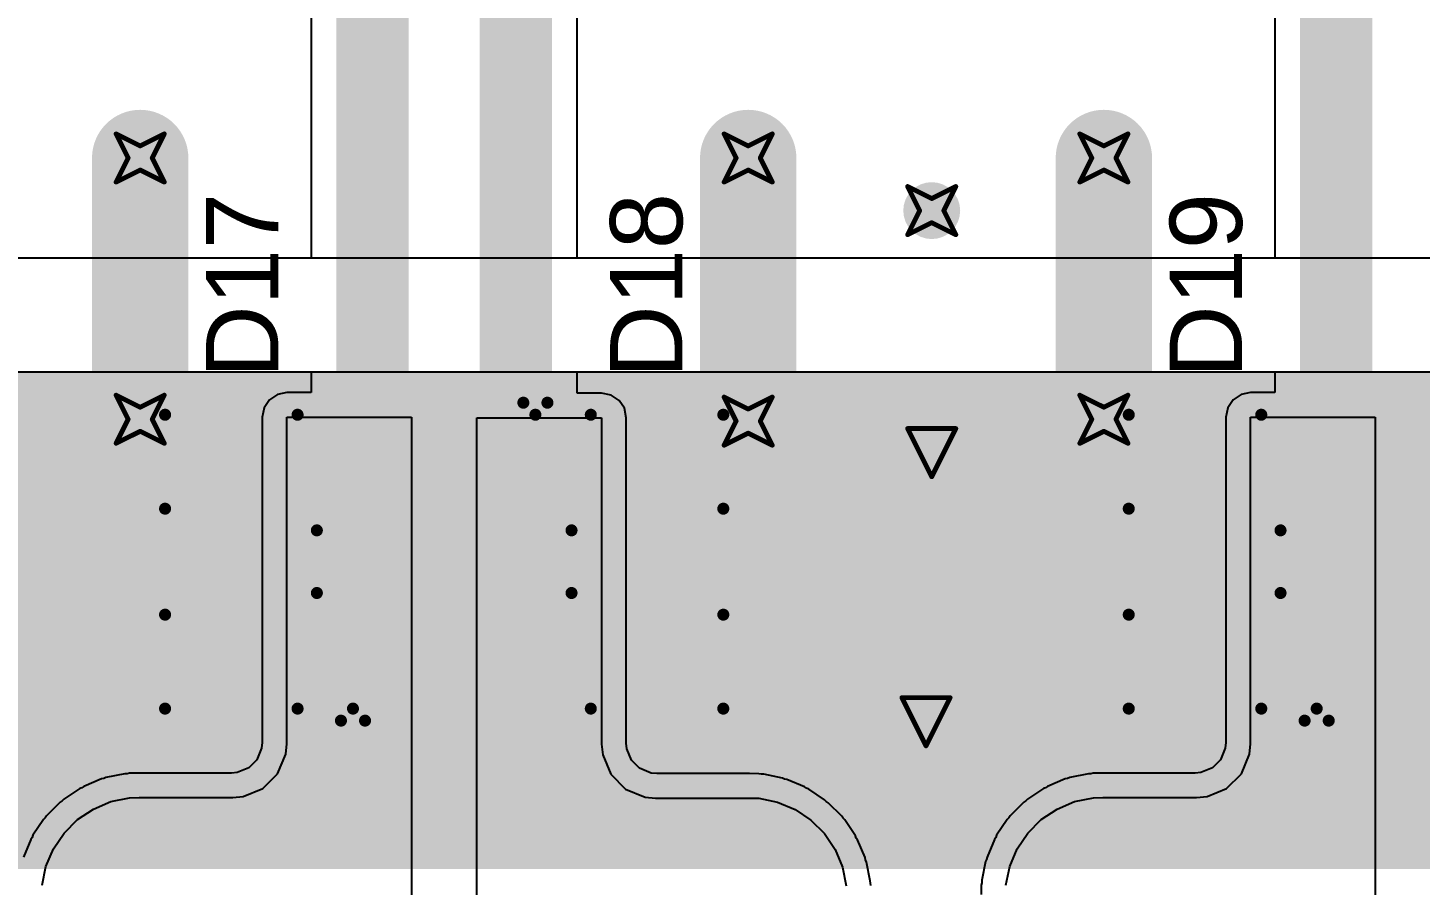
# Model space of a CAD drawing. Header units: inches. Extents: x -0.03 to 9.71, y 0.01 to 4.44.
# Drawn here: x 2.793 to 3.37, y 0.763 to 1.119 of the extents above; entities that cross this region are included whole.
import ezdxf

# ---------------------------------------------------------------- set-up
doc = ezdxf.new("R2010")
doc.units = ezdxf.units.IN
doc.header["$MEASUREMENT"] = 0
for name, color, linetype in [('Bottom Layer', 5, 'Continuous'), ('Bottom Solder', 6, 'Continuous'), ('Drill Drawing', 1, 'Continuous'), ('Layer 1', 16, 'Continuous'), ('Layer 2', 76, 'Continuous'), ('Top Layer', 1, 'Continuous'), ('Top Overlay', 2, 'Continuous'), ('Top Paste', 8, 'Continuous'), ('Top Solder', 216, 'Continuous'), ('Via Holes', 16, 'Continuous')]:
    doc.layers.add(name, color=color, linetype=linetype)
doc.styles.add('Arial', font='', dxfattribs={"height": 0.2})
doc.styles.get('Arial').set_extended_font_data('Arial')

# ---------------------------------------------------------------- blocks, each defined once
blk = doc.blocks.new('SOT_23_108')
at = {"layer": 'Top Layer'}
for points in [[(-0.01614, 0.05748), (0.01614, 0.05748), (0.01614, 0.02126), (-0.01614, 0.02126)], [(-0.05354, -0.02126), (-0.02126, -0.02126), (-0.02126, -0.05748), (-0.05354, -0.05748)], [(0.02126, -0.02126), (0.05354, -0.02126), (0.05354, -0.05748), (0.02126, -0.05748)]]:
    blk.add_hatch(color=1, dxfattribs=at).paths.add_polyline_path(points)
at = {"layer": 'Top Paste'}
for points in [[(-0.01614, 0.05748), (0.01614, 0.05748), (0.01614, 0.02126), (-0.01614, 0.02126)], [(-0.05354, -0.02126), (-0.02126, -0.02126), (-0.02126, -0.05748), (-0.05354, -0.05748)], [(0.02126, -0.02126), (0.05354, -0.02126), (0.05354, -0.05748), (0.02126, -0.05748)]]:
    blk.add_hatch(color=8, dxfattribs=at).paths.add_polyline_path(points)
at = {"layer": 'Top Solder'}
for points in [[(-0.02014, 0.06148), (0.02014, 0.06148), (0.02014, 0.01726), (-0.02014, 0.01726)], [(-0.05754, -0.01726), (-0.01726, -0.01726), (-0.01726, -0.06148), (-0.05754, -0.06148)], [(0.01726, -0.01726), (0.05754, -0.01726), (0.05754, -0.06148), (0.01726, -0.06148)]]:
    blk.add_hatch(color=216, dxfattribs=at).paths.add_polyline_path(points)
at = {"layer": 'Top Overlay'}
for points in [[(-0.061, 0.032, 0.005, 0.005, 0), (-0.061, -0.023, 0.005, 0.005, 0)], [(-0.061, 0.032, 0.005, 0.005, 0), (-0.022, 0.032, 0.005, 0.005, 0)], [(0.022, 0.032, 0.005, 0.005, 0), (0.061, 0.032, 0.005, 0.005, 0)], [(0.061, 0.032, 0.005, 0.005, 0), (0.061, -0.023, 0.005, 0.005, 0)], [(-0.013, -0.031, 0.005, 0.005, 0), (0.013, -0.031, 0.005, 0.005, 0)], [(-0.066, -0.041, 0.005, 0.005, 0), (-0.061, -0.046, 0.005, 0.005, 0)], [(-0.066, -0.041, 0.005, 0.005, 0), (-0.066, -0.051, 0.005, 0.005, 0)], [(-0.061, -0.046, 0.005, 0.005, 0), (-0.066, -0.051, 0.005, 0.005, 0)]]:
    blk.add_lwpolyline(points, format="xyseb", dxfattribs=at)
for points in [[(-0.06225, 0.032, 0.0025, 0.0025, 1), (-0.05975, 0.032, 0.0025, 0.0025, 1)], [(-0.06225, 0.032, 0.0025, 0.0025, 1), (-0.05975, 0.032, 0.0025, 0.0025, 1)], [(-0.02325, 0.032, 0.0025, 0.0025, 1), (-0.02075, 0.032, 0.0025, 0.0025, 1)], [(0.02075, 0.032, 0.0025, 0.0025, 1), (0.02325, 0.032, 0.0025, 0.0025, 1)], [(0.05975, 0.032, 0.0025, 0.0025, 1), (0.06225, 0.032, 0.0025, 0.0025, 1)], [(0.05975, 0.032, 0.0025, 0.0025, 1), (0.06225, 0.032, 0.0025, 0.0025, 1)], [(-0.06225, -0.023, 0.0025, 0.0025, 1), (-0.05975, -0.023, 0.0025, 0.0025, 1)], [(0.05975, -0.023, 0.0025, 0.0025, 1), (0.06225, -0.023, 0.0025, 0.0025, 1)], [(-0.01425, -0.031, 0.0025, 0.0025, 1), (-0.01175, -0.031, 0.0025, 0.0025, 1)], [(0.01175, -0.031, 0.0025, 0.0025, 1), (0.01425, -0.031, 0.0025, 0.0025, 1)], [(-0.06725, -0.041, 0.0025, 0.0025, 1), (-0.06475, -0.041, 0.0025, 0.0025, 1)], [(-0.06725, -0.041, 0.0025, 0.0025, 1), (-0.06475, -0.041, 0.0025, 0.0025, 1)], [(-0.06225, -0.046, 0.0025, 0.0025, 1), (-0.05975, -0.046, 0.0025, 0.0025, 1)], [(-0.06225, -0.046, 0.0025, 0.0025, 1), (-0.05975, -0.046, 0.0025, 0.0025, 1)], [(-0.06725, -0.051, 0.0025, 0.0025, 1), (-0.06475, -0.051, 0.0025, 0.0025, 1)], [(-0.06725, -0.051, 0.0025, 0.0025, 1), (-0.06475, -0.051, 0.0025, 0.0025, 1)]]:
    blk.add_lwpolyline(points, format="xyseb", close=True, dxfattribs=at)
blk = doc.blocks.new('SOT_23_109')
at = {"layer": 'Top Layer'}
for points in [[(-0.01614, 0.05748), (0.01614, 0.05748), (0.01614, 0.02126), (-0.01614, 0.02126)], [(-0.05354, -0.02126), (-0.02126, -0.02126), (-0.02126, -0.05748), (-0.05354, -0.05748)], [(0.02126, -0.02126), (0.05354, -0.02126), (0.05354, -0.05748), (0.02126, -0.05748)]]:
    blk.add_hatch(color=1, dxfattribs=at).paths.add_polyline_path(points)
at = {"layer": 'Top Paste'}
for points in [[(-0.01614, 0.05748), (0.01614, 0.05748), (0.01614, 0.02126), (-0.01614, 0.02126)], [(-0.05354, -0.02126), (-0.02126, -0.02126), (-0.02126, -0.05748), (-0.05354, -0.05748)], [(0.02126, -0.02126), (0.05354, -0.02126), (0.05354, -0.05748), (0.02126, -0.05748)]]:
    blk.add_hatch(color=8, dxfattribs=at).paths.add_polyline_path(points)
at = {"layer": 'Top Solder'}
for points in [[(-0.02014, 0.06148), (0.02014, 0.06148), (0.02014, 0.01726), (-0.02014, 0.01726)], [(-0.05754, -0.01726), (-0.01726, -0.01726), (-0.01726, -0.06148), (-0.05754, -0.06148)], [(0.01726, -0.01726), (0.05754, -0.01726), (0.05754, -0.06148), (0.01726, -0.06148)]]:
    blk.add_hatch(color=216, dxfattribs=at).paths.add_polyline_path(points)
at = {"layer": 'Top Overlay'}
for points in [[(-0.061, -0.023, 0.005, 0.005, 0), (-0.061, 0.032, 0.005, 0.005, 0)], [(-0.022, 0.032, 0.005, 0.005, 0), (-0.061, 0.032, 0.005, 0.005, 0)], [(0.061, 0.032, 0.005, 0.005, 0), (0.022, 0.032, 0.005, 0.005, 0)], [(0.061, -0.023, 0.005, 0.005, 0), (0.061, 0.032, 0.005, 0.005, 0)], [(0.013, -0.031, 0.005, 0.005, 0), (-0.013, -0.031, 0.005, 0.005, 0)], [(-0.061, -0.046, 0.005, 0.005, 0), (-0.066, -0.041, 0.005, 0.005, 0)], [(-0.066, -0.051, 0.005, 0.005, 0), (-0.066, -0.041, 0.005, 0.005, 0)], [(-0.066, -0.051, 0.005, 0.005, 0), (-0.061, -0.046, 0.005, 0.005, 0)]]:
    blk.add_lwpolyline(points, format="xyseb", dxfattribs=at)
for points in [[(-0.06225, 0.032, 0.0025, 0.0025, 1), (-0.05975, 0.032, 0.0025, 0.0025, 1)], [(-0.06225, 0.032, 0.0025, 0.0025, 1), (-0.05975, 0.032, 0.0025, 0.0025, 1)], [(-0.02325, 0.032, 0.0025, 0.0025, 1), (-0.02075, 0.032, 0.0025, 0.0025, 1)], [(0.02075, 0.032, 0.0025, 0.0025, 1), (0.02325, 0.032, 0.0025, 0.0025, 1)], [(0.05975, 0.032, 0.0025, 0.0025, 1), (0.06225, 0.032, 0.0025, 0.0025, 1)], [(0.05975, 0.032, 0.0025, 0.0025, 1), (0.06225, 0.032, 0.0025, 0.0025, 1)], [(-0.06225, -0.023, 0.0025, 0.0025, 1), (-0.05975, -0.023, 0.0025, 0.0025, 1)], [(0.05975, -0.023, 0.0025, 0.0025, 1), (0.06225, -0.023, 0.0025, 0.0025, 1)], [(-0.01425, -0.031, 0.0025, 0.0025, 1), (-0.01175, -0.031, 0.0025, 0.0025, 1)], [(0.01175, -0.031, 0.0025, 0.0025, 1), (0.01425, -0.031, 0.0025, 0.0025, 1)], [(-0.06725, -0.041, 0.0025, 0.0025, 1), (-0.06475, -0.041, 0.0025, 0.0025, 1)], [(-0.06725, -0.041, 0.0025, 0.0025, 1), (-0.06475, -0.041, 0.0025, 0.0025, 1)], [(-0.06225, -0.046, 0.0025, 0.0025, 1), (-0.05975, -0.046, 0.0025, 0.0025, 1)], [(-0.06225, -0.046, 0.0025, 0.0025, 1), (-0.05975, -0.046, 0.0025, 0.0025, 1)], [(-0.06725, -0.051, 0.0025, 0.0025, 1), (-0.06475, -0.051, 0.0025, 0.0025, 1)], [(-0.06725, -0.051, 0.0025, 0.0025, 1), (-0.06475, -0.051, 0.0025, 0.0025, 1)]]:
    blk.add_lwpolyline(points, format="xyseb", close=True, dxfattribs=at)
blk = doc.blocks.new('SOT_23_110')
at = {"layer": 'Top Layer'}
for points in [[(-0.01614, 0.05748), (0.01614, 0.05748), (0.01614, 0.02126), (-0.01614, 0.02126)], [(-0.05354, -0.02126), (-0.02126, -0.02126), (-0.02126, -0.05748), (-0.05354, -0.05748)], [(0.02126, -0.02126), (0.05354, -0.02126), (0.05354, -0.05748), (0.02126, -0.05748)]]:
    blk.add_hatch(color=1, dxfattribs=at).paths.add_polyline_path(points)
at = {"layer": 'Top Paste'}
for points in [[(-0.01614, 0.05748), (0.01614, 0.05748), (0.01614, 0.02126), (-0.01614, 0.02126)], [(-0.05354, -0.02126), (-0.02126, -0.02126), (-0.02126, -0.05748), (-0.05354, -0.05748)], [(0.02126, -0.02126), (0.05354, -0.02126), (0.05354, -0.05748), (0.02126, -0.05748)]]:
    blk.add_hatch(color=8, dxfattribs=at).paths.add_polyline_path(points)
at = {"layer": 'Top Solder'}
for points in [[(-0.02014, 0.06148), (0.02014, 0.06148), (0.02014, 0.01726), (-0.02014, 0.01726)], [(-0.05754, -0.01726), (-0.01726, -0.01726), (-0.01726, -0.06148), (-0.05754, -0.06148)], [(0.01726, -0.01726), (0.05754, -0.01726), (0.05754, -0.06148), (0.01726, -0.06148)]]:
    blk.add_hatch(color=216, dxfattribs=at).paths.add_polyline_path(points)
at = {"layer": 'Top Overlay'}
for points in [[(-0.061, 0.032, 0.005, 0.005, 0), (-0.061, -0.023, 0.005, 0.005, 0)], [(-0.061, 0.032, 0.005, 0.005, 0), (-0.022, 0.032, 0.005, 0.005, 0)], [(0.022, 0.032, 0.005, 0.005, 0), (0.061, 0.032, 0.005, 0.005, 0)], [(0.061, 0.032, 0.005, 0.005, 0), (0.061, -0.023, 0.005, 0.005, 0)], [(-0.013, -0.031, 0.005, 0.005, 0), (0.013, -0.031, 0.005, 0.005, 0)], [(-0.066, -0.041, 0.005, 0.005, 0), (-0.061, -0.046, 0.005, 0.005, 0)], [(-0.066, -0.041, 0.005, 0.005, 0), (-0.066, -0.051, 0.005, 0.005, 0)], [(-0.061, -0.046, 0.005, 0.005, 0), (-0.066, -0.051, 0.005, 0.005, 0)]]:
    blk.add_lwpolyline(points, format="xyseb", dxfattribs=at)
for points in [[(-0.06225, 0.032, 0.0025, 0.0025, 1), (-0.05975, 0.032, 0.0025, 0.0025, 1)], [(-0.06225, 0.032, 0.0025, 0.0025, 1), (-0.05975, 0.032, 0.0025, 0.0025, 1)], [(-0.02325, 0.032, 0.0025, 0.0025, 1), (-0.02075, 0.032, 0.0025, 0.0025, 1)], [(0.02075, 0.032, 0.0025, 0.0025, 1), (0.02325, 0.032, 0.0025, 0.0025, 1)], [(0.05975, 0.032, 0.0025, 0.0025, 1), (0.06225, 0.032, 0.0025, 0.0025, 1)], [(0.05975, 0.032, 0.0025, 0.0025, 1), (0.06225, 0.032, 0.0025, 0.0025, 1)], [(-0.06225, -0.023, 0.0025, 0.0025, 1), (-0.05975, -0.023, 0.0025, 0.0025, 1)], [(0.05975, -0.023, 0.0025, 0.0025, 1), (0.06225, -0.023, 0.0025, 0.0025, 1)], [(-0.01425, -0.031, 0.0025, 0.0025, 1), (-0.01175, -0.031, 0.0025, 0.0025, 1)], [(0.01175, -0.031, 0.0025, 0.0025, 1), (0.01425, -0.031, 0.0025, 0.0025, 1)], [(-0.06725, -0.041, 0.0025, 0.0025, 1), (-0.06475, -0.041, 0.0025, 0.0025, 1)], [(-0.06725, -0.041, 0.0025, 0.0025, 1), (-0.06475, -0.041, 0.0025, 0.0025, 1)], [(-0.06225, -0.046, 0.0025, 0.0025, 1), (-0.05975, -0.046, 0.0025, 0.0025, 1)], [(-0.06225, -0.046, 0.0025, 0.0025, 1), (-0.05975, -0.046, 0.0025, 0.0025, 1)], [(-0.06725, -0.051, 0.0025, 0.0025, 1), (-0.06475, -0.051, 0.0025, 0.0025, 1)], [(-0.06725, -0.051, 0.0025, 0.0025, 1), (-0.06475, -0.051, 0.0025, 0.0025, 1)]]:
    blk.add_lwpolyline(points, format="xyseb", close=True, dxfattribs=at)

msp = doc.modelspace()

# ---------------------------------------------------------------- hatches: boundary and pattern name
at = {"layer": 'Bottom Layer'}
h = msp.add_hatch(color=5, dxfattribs=at)
edge = h.paths.add_edge_path()
edge.add_arc((2.83917, 1.06516), 0.01181, 0, 360)
h = msp.add_hatch(color=5, dxfattribs=at)
edge = h.paths.add_edge_path()
edge.add_arc((3.09154, 1.06516), 0.01181, 0, 360)
h = msp.add_hatch(color=5, dxfattribs=at)
edge = h.paths.add_edge_path()
edge.add_arc((3.23917, 1.06516), 0.01181, 0, 360)
h = msp.add_hatch(color=5, dxfattribs=at)
edge = h.paths.add_edge_path()
edge.add_arc((3.16772, 1.04331), 0.01181, 0, 360)
h = msp.add_hatch(color=5, dxfattribs=at)
edge = h.paths.add_edge_path()
edge.add_arc((2.83917, 0.95669), 0.01181, 0, 360)
h = msp.add_hatch(color=5, dxfattribs=at)
edge = h.paths.add_edge_path()
edge.add_arc((3.09154, 0.95591), 0.01181, 0, 360)
h = msp.add_hatch(color=5, dxfattribs=at)
edge = h.paths.add_edge_path()
edge.add_arc((3.16772, 0.94283), 0.02362, 0, 360)
h = msp.add_hatch(color=5, dxfattribs=at)
edge = h.paths.add_edge_path()
edge.add_arc((3.23917, 0.95669), 0.01181, 0, 360)
h = msp.add_hatch(color=5, dxfattribs=at)
edge = h.paths.add_edge_path()
edge.add_arc((3.16535, 0.8311), 0.02362, 0, 360)
at = {"layer": 'Bottom Solder'}
msp.add_hatch(color=6, dxfattribs=at).paths.add_polyline_path([(0.02514, 0.77), (4.30557, 0.77), (4.30557, 0.97638), (0.02514, 0.97638)])
at = {"layer": 'Layer 1'}
h = msp.add_hatch(color=16, dxfattribs=at)
edge = h.paths.add_edge_path()
edge.add_arc((2.83917, 1.06516), 0.01181, 0, 360)
h = msp.add_hatch(color=16, dxfattribs=at)
edge = h.paths.add_edge_path()
edge.add_arc((3.09154, 1.06516), 0.01181, 0, 360)
h = msp.add_hatch(color=16, dxfattribs=at)
edge = h.paths.add_edge_path()
edge.add_arc((3.23917, 1.06516), 0.01181, 0, 360)
h = msp.add_hatch(color=16, dxfattribs=at)
edge = h.paths.add_edge_path()
edge.add_arc((3.16772, 1.04331), 0.01181, 0, 360)
h = msp.add_hatch(color=16, dxfattribs=at)
edge = h.paths.add_edge_path()
edge.add_arc((2.83917, 0.95669), 0.01181, 0, 360)
h = msp.add_hatch(color=16, dxfattribs=at)
edge = h.paths.add_edge_path()
edge.add_arc((3.09154, 0.95591), 0.01181, 0, 360)
h = msp.add_hatch(color=16, dxfattribs=at)
edge = h.paths.add_edge_path()
edge.add_arc((3.16772, 0.94283), 0.02362, 0, 360)
h = msp.add_hatch(color=16, dxfattribs=at)
edge = h.paths.add_edge_path()
edge.add_arc((3.23917, 0.95669), 0.01181, 0, 360)
h = msp.add_hatch(color=16, dxfattribs=at)
edge = h.paths.add_edge_path()
edge.add_arc((3.16535, 0.8311), 0.02362, 0, 360)
at = {"layer": 'Layer 2'}
h = msp.add_hatch(color=76, dxfattribs=at)
edge = h.paths.add_edge_path()
edge.add_arc((2.83917, 1.06516), 0.01181, 0, 360)
h = msp.add_hatch(color=76, dxfattribs=at)
edge = h.paths.add_edge_path()
edge.add_arc((3.09154, 1.06516), 0.01181, 0, 360)
h = msp.add_hatch(color=76, dxfattribs=at)
edge = h.paths.add_edge_path()
edge.add_arc((3.23917, 1.06516), 0.01181, 0, 360)
h = msp.add_hatch(color=76, dxfattribs=at)
edge = h.paths.add_edge_path()
edge.add_arc((3.16772, 1.04331), 0.01181, 0, 360)
h = msp.add_hatch(color=76, dxfattribs=at)
edge = h.paths.add_edge_path()
edge.add_arc((2.83917, 0.95669), 0.01181, 0, 360)
h = msp.add_hatch(color=76, dxfattribs=at)
edge = h.paths.add_edge_path()
edge.add_arc((3.09154, 0.95591), 0.01181, 0, 360)
h = msp.add_hatch(color=76, dxfattribs=at)
edge = h.paths.add_edge_path()
edge.add_arc((3.16772, 0.94283), 0.02362, 0, 360)
h = msp.add_hatch(color=76, dxfattribs=at)
edge = h.paths.add_edge_path()
edge.add_arc((3.23917, 0.95669), 0.01181, 0, 360)
h = msp.add_hatch(color=76, dxfattribs=at)
edge = h.paths.add_edge_path()
edge.add_arc((3.16535, 0.8311), 0.02362, 0, 360)
at = {"layer": 'Top Layer'}
h = msp.add_hatch(color=1, dxfattribs=at)
edge = h.paths.add_edge_path()
edge.add_arc((2.83917, 1.06516), 0.01181, 0, 360)
h = msp.add_hatch(color=1, dxfattribs=at)
edge = h.paths.add_edge_path()
edge.add_arc((3.09154, 1.06516), 0.01181, 0, 360)
h = msp.add_hatch(color=1, dxfattribs=at)
edge = h.paths.add_edge_path()
edge.add_arc((3.23917, 1.06516), 0.01181, 0, 360)
h = msp.add_hatch(color=1, dxfattribs=at)
edge = h.paths.add_edge_path()
edge.add_arc((3.16772, 1.04331), 0.01181, 0, 360)
h = msp.add_hatch(color=1, dxfattribs=at)
edge = h.paths.add_edge_path()
edge.add_arc((2.83917, 0.95669), 0.01181, 0, 360)
h = msp.add_hatch(color=1, dxfattribs=at)
edge = h.paths.add_edge_path()
edge.add_arc((3.09154, 0.95591), 0.01181, 0, 360)
h = msp.add_hatch(color=1, dxfattribs=at)
edge = h.paths.add_edge_path()
edge.add_arc((3.16772, 0.94283), 0.02362, 0, 360)
h = msp.add_hatch(color=1, dxfattribs=at)
edge = h.paths.add_edge_path()
edge.add_arc((3.23917, 0.95669), 0.01181, 0, 360)
h = msp.add_hatch(color=1, dxfattribs=at)
edge = h.paths.add_edge_path()
edge.add_arc((3.16535, 0.8311), 0.02362, 0, 360)
at = {"layer": 'Via Holes'}
h = msp.add_hatch(color=7, dxfattribs=at)
edge = h.paths.add_edge_path()
edge.add_arc((2.83917, 1.06516), 0.00591, 0, 360)
h = msp.add_hatch(color=7, dxfattribs=at)
edge = h.paths.add_edge_path()
edge.add_arc((3.09154, 1.06516), 0.00591, 0, 360)
h = msp.add_hatch(color=7, dxfattribs=at)
edge = h.paths.add_edge_path()
edge.add_arc((3.23917, 1.06516), 0.00591, 0, 360)
h = msp.add_hatch(color=7, dxfattribs=at)
edge = h.paths.add_edge_path()
edge.add_arc((3.16772, 1.04331), 0.00591, 0, 360)
h = msp.add_hatch(color=7, dxfattribs=at)
edge = h.paths.add_edge_path()
edge.add_arc((2.83917, 0.95669), 0.00591, 0, 360)
h = msp.add_hatch(color=7, dxfattribs=at)
edge = h.paths.add_edge_path()
edge.add_arc((3.09154, 0.95591), 0.00591, 0, 360)
h = msp.add_hatch(color=7, dxfattribs=at)
edge = h.paths.add_edge_path()
edge.add_arc((3.23917, 0.95669), 0.00591, 0, 360)
h = msp.add_hatch(color=7, dxfattribs=at)
edge = h.paths.add_edge_path()
edge.add_arc((3.16772, 0.94283), 0.01378, 0, 360)
h = msp.add_hatch(color=7, dxfattribs=at)
edge = h.paths.add_edge_path()
edge.add_arc((3.16535, 0.8311), 0.01378, 0, 360)

# ---------------------------------------------------------------- linework, layer by layer
at = {"layer": 'Bottom Layer'}
for p, q in [((4.30557, 1.02362), (0.02514, 1.02362)), ((0.02514, 0.97638), (4.30557, 0.97638))]:
    msp.add_line(p, q, dxfattribs=at)
for points in [[(2.83917, 0.95669, 0.04, 0.04, 0), (2.83917, 1.06516, 0.04, 0.04, 0)], [(3.09154, 0.95591, 0.04, 0.04, 0), (3.09154, 1.06516, 0.04, 0.04, 0)], [(3.23917, 0.95669, 0.04, 0.04, 0), (3.23917, 1.06516, 0.04, 0.04, 0)]]:
    msp.add_lwpolyline(points, format="xyseb", dxfattribs=at)
for points in [[(2.82917, 1.06516, 0.02, 0.02, 1), (2.84917, 1.06516, 0.02, 0.02, 1)], [(3.08154, 1.06516, 0.02, 0.02, 1), (3.10154, 1.06516, 0.02, 0.02, 1)], [(3.22917, 1.06516, 0.02, 0.02, 1), (3.24917, 1.06516, 0.02, 0.02, 1)], [(2.82917, 0.95669, 0.02, 0.02, 1), (2.84917, 0.95669, 0.02, 0.02, 1)], [(3.22917, 0.95669, 0.02, 0.02, 1), (3.24917, 0.95669, 0.02, 0.02, 1)], [(3.08154, 0.95591, 0.02, 0.02, 1), (3.10154, 0.95591, 0.02, 0.02, 1)]]:
    msp.add_lwpolyline(points, format="xyseb", close=True, dxfattribs=at)
at = {"layer": 'Drill Drawing'}
for points in [[(2.82917, 1.07516, 0.002, 0.002, 0), (2.83917, 1.07016, 0.002, 0.002, 0)], [(2.82917, 1.07516, 0.002, 0.002, 0), (2.83417, 1.06516, 0.002, 0.002, 0)], [(2.83917, 1.07016, 0.002, 0.002, 0), (2.84917, 1.07516, 0.002, 0.002, 0)], [(2.84417, 1.06516, 0.002, 0.002, 0), (2.84917, 1.07516, 0.002, 0.002, 0)], [(3.08154, 1.07516, 0.002, 0.002, 0), (3.09154, 1.07016, 0.002, 0.002, 0)], [(3.08154, 1.07516, 0.002, 0.002, 0), (3.08654, 1.06516, 0.002, 0.002, 0)], [(3.09154, 1.07016, 0.002, 0.002, 0), (3.10154, 1.07516, 0.002, 0.002, 0)], [(3.09654, 1.06516, 0.002, 0.002, 0), (3.10154, 1.07516, 0.002, 0.002, 0)], [(3.22917, 1.07516, 0.002, 0.002, 0), (3.23917, 1.07016, 0.002, 0.002, 0)], [(3.22917, 1.07516, 0.002, 0.002, 0), (3.23417, 1.06516, 0.002, 0.002, 0)], [(3.23917, 1.07016, 0.002, 0.002, 0), (3.24917, 1.07516, 0.002, 0.002, 0)], [(3.24417, 1.06516, 0.002, 0.002, 0), (3.24917, 1.07516, 0.002, 0.002, 0)], [(2.82917, 1.05516, 0.002, 0.002, 0), (2.83417, 1.06516, 0.002, 0.002, 0)], [(2.84417, 1.06516, 0.002, 0.002, 0), (2.84917, 1.05516, 0.002, 0.002, 0)], [(3.08154, 1.05516, 0.002, 0.002, 0), (3.08654, 1.06516, 0.002, 0.002, 0)], [(3.09654, 1.06516, 0.002, 0.002, 0), (3.10154, 1.05516, 0.002, 0.002, 0)], [(3.22917, 1.05516, 0.002, 0.002, 0), (3.23417, 1.06516, 0.002, 0.002, 0)], [(3.24417, 1.06516, 0.002, 0.002, 0), (3.24917, 1.05516, 0.002, 0.002, 0)], [(2.82917, 1.05516, 0.002, 0.002, 0), (2.83917, 1.06016, 0.002, 0.002, 0)], [(2.83917, 1.06016, 0.002, 0.002, 0), (2.84917, 1.05516, 0.002, 0.002, 0)], [(3.08154, 1.05516, 0.002, 0.002, 0), (3.09154, 1.06016, 0.002, 0.002, 0)], [(3.09154, 1.06016, 0.002, 0.002, 0), (3.10154, 1.05516, 0.002, 0.002, 0)], [(3.22917, 1.05516, 0.002, 0.002, 0), (3.23917, 1.06016, 0.002, 0.002, 0)], [(3.23917, 1.06016, 0.002, 0.002, 0), (3.24917, 1.05516, 0.002, 0.002, 0)], [(3.15772, 1.05331, 0.002, 0.002, 0), (3.16772, 1.04831, 0.002, 0.002, 0)], [(3.15772, 1.05331, 0.002, 0.002, 0), (3.16272, 1.04331, 0.002, 0.002, 0)], [(3.16772, 1.04831, 0.002, 0.002, 0), (3.17772, 1.05331, 0.002, 0.002, 0)], [(3.17272, 1.04331, 0.002, 0.002, 0), (3.17772, 1.05331, 0.002, 0.002, 0)], [(3.15772, 1.03331, 0.002, 0.002, 0), (3.16272, 1.04331, 0.002, 0.002, 0)], [(3.17272, 1.04331, 0.002, 0.002, 0), (3.17772, 1.03331, 0.002, 0.002, 0)], [(3.15772, 1.03331, 0.002, 0.002, 0), (3.16772, 1.03831, 0.002, 0.002, 0)], [(3.16772, 1.03831, 0.002, 0.002, 0), (3.17772, 1.03331, 0.002, 0.002, 0)], [(2.82917, 0.96669, 0.002, 0.002, 0), (2.83917, 0.96169, 0.002, 0.002, 0)], [(2.82917, 0.96669, 0.002, 0.002, 0), (2.83417, 0.95669, 0.002, 0.002, 0)], [(2.83917, 0.96169, 0.002, 0.002, 0), (2.84917, 0.96669, 0.002, 0.002, 0)], [(2.84417, 0.95669, 0.002, 0.002, 0), (2.84917, 0.96669, 0.002, 0.002, 0)], [(3.08154, 0.96591, 0.002, 0.002, 0), (3.09154, 0.96091, 0.002, 0.002, 0)], [(3.08154, 0.96591, 0.002, 0.002, 0), (3.08654, 0.95591, 0.002, 0.002, 0)], [(3.09154, 0.96091, 0.002, 0.002, 0), (3.10154, 0.96591, 0.002, 0.002, 0)], [(3.09654, 0.95591, 0.002, 0.002, 0), (3.10154, 0.96591, 0.002, 0.002, 0)], [(3.22917, 0.96669, 0.002, 0.002, 0), (3.23917, 0.96169, 0.002, 0.002, 0)], [(3.22917, 0.96669, 0.002, 0.002, 0), (3.23417, 0.95669, 0.002, 0.002, 0)], [(3.23917, 0.96169, 0.002, 0.002, 0), (3.24917, 0.96669, 0.002, 0.002, 0)], [(3.24417, 0.95669, 0.002, 0.002, 0), (3.24917, 0.96669, 0.002, 0.002, 0)], [(2.82917, 0.94669, 0.002, 0.002, 0), (2.83417, 0.95669, 0.002, 0.002, 0)], [(2.84417, 0.95669, 0.002, 0.002, 0), (2.84917, 0.94669, 0.002, 0.002, 0)], [(3.08154, 0.94591, 0.002, 0.002, 0), (3.08654, 0.95591, 0.002, 0.002, 0)], [(3.09654, 0.95591, 0.002, 0.002, 0), (3.10154, 0.94591, 0.002, 0.002, 0)], [(3.15772, 0.95283, 0.002, 0.002, 0), (3.17772, 0.95283, 0.002, 0.002, 0)], [(3.15772, 0.95283, 0.002, 0.002, 0), (3.16772, 0.93283, 0.002, 0.002, 0)], [(3.16772, 0.93283, 0.002, 0.002, 0), (3.17772, 0.95283, 0.002, 0.002, 0)], [(3.22917, 0.94669, 0.002, 0.002, 0), (3.23417, 0.95669, 0.002, 0.002, 0)], [(3.24417, 0.95669, 0.002, 0.002, 0), (3.24917, 0.94669, 0.002, 0.002, 0)], [(2.82917, 0.94669, 0.002, 0.002, 0), (2.83917, 0.95169, 0.002, 0.002, 0)], [(2.83917, 0.95169, 0.002, 0.002, 0), (2.84917, 0.94669, 0.002, 0.002, 0)], [(3.08154, 0.94591, 0.002, 0.002, 0), (3.09154, 0.95091, 0.002, 0.002, 0)], [(3.09154, 0.95091, 0.002, 0.002, 0), (3.10154, 0.94591, 0.002, 0.002, 0)], [(3.22917, 0.94669, 0.002, 0.002, 0), (3.23917, 0.95169, 0.002, 0.002, 0)], [(3.23917, 0.95169, 0.002, 0.002, 0), (3.24917, 0.94669, 0.002, 0.002, 0)], [(3.15535, 0.8411, 0.002, 0.002, 0), (3.17535, 0.8411, 0.002, 0.002, 0)], [(3.15535, 0.8411, 0.002, 0.002, 0), (3.16535, 0.8211, 0.002, 0.002, 0)], [(3.16535, 0.8211, 0.002, 0.002, 0), (3.17535, 0.8411, 0.002, 0.002, 0)]]:
    msp.add_lwpolyline(points, format="xyseb", dxfattribs=at)
for points in [[(2.82867, 1.07516, 0.001, 0.001, 1), (2.82967, 1.07516, 0.001, 0.001, 1)], [(2.82867, 1.07516, 0.001, 0.001, 1), (2.82967, 1.07516, 0.001, 0.001, 1)], [(2.84867, 1.07516, 0.001, 0.001, 1), (2.84967, 1.07516, 0.001, 0.001, 1)], [(2.84867, 1.07516, 0.001, 0.001, 1), (2.84967, 1.07516, 0.001, 0.001, 1)], [(3.08104, 1.07516, 0.001, 0.001, 1), (3.08204, 1.07516, 0.001, 0.001, 1)], [(3.08104, 1.07516, 0.001, 0.001, 1), (3.08204, 1.07516, 0.001, 0.001, 1)], [(3.10104, 1.07516, 0.001, 0.001, 1), (3.10204, 1.07516, 0.001, 0.001, 1)], [(3.10104, 1.07516, 0.001, 0.001, 1), (3.10204, 1.07516, 0.001, 0.001, 1)], [(3.22867, 1.07516, 0.001, 0.001, 1), (3.22967, 1.07516, 0.001, 0.001, 1)], [(3.22867, 1.07516, 0.001, 0.001, 1), (3.22967, 1.07516, 0.001, 0.001, 1)], [(3.24867, 1.07516, 0.001, 0.001, 1), (3.24967, 1.07516, 0.001, 0.001, 1)], [(3.24867, 1.07516, 0.001, 0.001, 1), (3.24967, 1.07516, 0.001, 0.001, 1)], [(2.83867, 1.07016, 0.001, 0.001, 1), (2.83967, 1.07016, 0.001, 0.001, 1)], [(2.83867, 1.07016, 0.001, 0.001, 1), (2.83967, 1.07016, 0.001, 0.001, 1)], [(3.09104, 1.07016, 0.001, 0.001, 1), (3.09204, 1.07016, 0.001, 0.001, 1)], [(3.09104, 1.07016, 0.001, 0.001, 1), (3.09204, 1.07016, 0.001, 0.001, 1)], [(3.23867, 1.07016, 0.001, 0.001, 1), (3.23967, 1.07016, 0.001, 0.001, 1)], [(3.23867, 1.07016, 0.001, 0.001, 1), (3.23967, 1.07016, 0.001, 0.001, 1)], [(2.83367, 1.06516, 0.001, 0.001, 1), (2.83467, 1.06516, 0.001, 0.001, 1)], [(2.83367, 1.06516, 0.001, 0.001, 1), (2.83467, 1.06516, 0.001, 0.001, 1)], [(2.84367, 1.06516, 0.001, 0.001, 1), (2.84467, 1.06516, 0.001, 0.001, 1)], [(2.84367, 1.06516, 0.001, 0.001, 1), (2.84467, 1.06516, 0.001, 0.001, 1)], [(3.08604, 1.06516, 0.001, 0.001, 1), (3.08704, 1.06516, 0.001, 0.001, 1)], [(3.08604, 1.06516, 0.001, 0.001, 1), (3.08704, 1.06516, 0.001, 0.001, 1)], [(3.09604, 1.06516, 0.001, 0.001, 1), (3.09704, 1.06516, 0.001, 0.001, 1)], [(3.09604, 1.06516, 0.001, 0.001, 1), (3.09704, 1.06516, 0.001, 0.001, 1)], [(3.23367, 1.06516, 0.001, 0.001, 1), (3.23467, 1.06516, 0.001, 0.001, 1)], [(3.23367, 1.06516, 0.001, 0.001, 1), (3.23467, 1.06516, 0.001, 0.001, 1)], [(3.24367, 1.06516, 0.001, 0.001, 1), (3.24467, 1.06516, 0.001, 0.001, 1)], [(3.24367, 1.06516, 0.001, 0.001, 1), (3.24467, 1.06516, 0.001, 0.001, 1)], [(2.83867, 1.06016, 0.001, 0.001, 1), (2.83967, 1.06016, 0.001, 0.001, 1)], [(2.83867, 1.06016, 0.001, 0.001, 1), (2.83967, 1.06016, 0.001, 0.001, 1)], [(3.09104, 1.06016, 0.001, 0.001, 1), (3.09204, 1.06016, 0.001, 0.001, 1)], [(3.09104, 1.06016, 0.001, 0.001, 1), (3.09204, 1.06016, 0.001, 0.001, 1)], [(3.23867, 1.06016, 0.001, 0.001, 1), (3.23967, 1.06016, 0.001, 0.001, 1)], [(3.23867, 1.06016, 0.001, 0.001, 1), (3.23967, 1.06016, 0.001, 0.001, 1)], [(2.82867, 1.05516, 0.001, 0.001, 1), (2.82967, 1.05516, 0.001, 0.001, 1)], [(2.82867, 1.05516, 0.001, 0.001, 1), (2.82967, 1.05516, 0.001, 0.001, 1)], [(2.84867, 1.05516, 0.001, 0.001, 1), (2.84967, 1.05516, 0.001, 0.001, 1)], [(2.84867, 1.05516, 0.001, 0.001, 1), (2.84967, 1.05516, 0.001, 0.001, 1)], [(3.08104, 1.05516, 0.001, 0.001, 1), (3.08204, 1.05516, 0.001, 0.001, 1)], [(3.08104, 1.05516, 0.001, 0.001, 1), (3.08204, 1.05516, 0.001, 0.001, 1)], [(3.10104, 1.05516, 0.001, 0.001, 1), (3.10204, 1.05516, 0.001, 0.001, 1)], [(3.10104, 1.05516, 0.001, 0.001, 1), (3.10204, 1.05516, 0.001, 0.001, 1)], [(3.15722, 1.05331, 0.001, 0.001, 1), (3.15822, 1.05331, 0.001, 0.001, 1)], [(3.15722, 1.05331, 0.001, 0.001, 1), (3.15822, 1.05331, 0.001, 0.001, 1)], [(3.17722, 1.05331, 0.001, 0.001, 1), (3.17822, 1.05331, 0.001, 0.001, 1)], [(3.17722, 1.05331, 0.001, 0.001, 1), (3.17822, 1.05331, 0.001, 0.001, 1)], [(3.22867, 1.05516, 0.001, 0.001, 1), (3.22967, 1.05516, 0.001, 0.001, 1)], [(3.22867, 1.05516, 0.001, 0.001, 1), (3.22967, 1.05516, 0.001, 0.001, 1)], [(3.24867, 1.05516, 0.001, 0.001, 1), (3.24967, 1.05516, 0.001, 0.001, 1)], [(3.24867, 1.05516, 0.001, 0.001, 1), (3.24967, 1.05516, 0.001, 0.001, 1)], [(3.16722, 1.04831, 0.001, 0.001, 1), (3.16822, 1.04831, 0.001, 0.001, 1)], [(3.16722, 1.04831, 0.001, 0.001, 1), (3.16822, 1.04831, 0.001, 0.001, 1)], [(3.16222, 1.04331, 0.001, 0.001, 1), (3.16322, 1.04331, 0.001, 0.001, 1)], [(3.16222, 1.04331, 0.001, 0.001, 1), (3.16322, 1.04331, 0.001, 0.001, 1)], [(3.17222, 1.04331, 0.001, 0.001, 1), (3.17322, 1.04331, 0.001, 0.001, 1)], [(3.17222, 1.04331, 0.001, 0.001, 1), (3.17322, 1.04331, 0.001, 0.001, 1)], [(3.16722, 1.03831, 0.001, 0.001, 1), (3.16822, 1.03831, 0.001, 0.001, 1)], [(3.16722, 1.03831, 0.001, 0.001, 1), (3.16822, 1.03831, 0.001, 0.001, 1)], [(3.15722, 1.03331, 0.001, 0.001, 1), (3.15822, 1.03331, 0.001, 0.001, 1)], [(3.15722, 1.03331, 0.001, 0.001, 1), (3.15822, 1.03331, 0.001, 0.001, 1)], [(3.17722, 1.03331, 0.001, 0.001, 1), (3.17822, 1.03331, 0.001, 0.001, 1)], [(3.17722, 1.03331, 0.001, 0.001, 1), (3.17822, 1.03331, 0.001, 0.001, 1)], [(2.82867, 0.96669, 0.001, 0.001, 1), (2.82967, 0.96669, 0.001, 0.001, 1)], [(2.82867, 0.96669, 0.001, 0.001, 1), (2.82967, 0.96669, 0.001, 0.001, 1)], [(2.84867, 0.96669, 0.001, 0.001, 1), (2.84967, 0.96669, 0.001, 0.001, 1)], [(2.84867, 0.96669, 0.001, 0.001, 1), (2.84967, 0.96669, 0.001, 0.001, 1)], [(3.08104, 0.96591, 0.001, 0.001, 1), (3.08204, 0.96591, 0.001, 0.001, 1)], [(3.08104, 0.96591, 0.001, 0.001, 1), (3.08204, 0.96591, 0.001, 0.001, 1)], [(3.10104, 0.96591, 0.001, 0.001, 1), (3.10204, 0.96591, 0.001, 0.001, 1)], [(3.10104, 0.96591, 0.001, 0.001, 1), (3.10204, 0.96591, 0.001, 0.001, 1)], [(3.22867, 0.96669, 0.001, 0.001, 1), (3.22967, 0.96669, 0.001, 0.001, 1)], [(3.22867, 0.96669, 0.001, 0.001, 1), (3.22967, 0.96669, 0.001, 0.001, 1)], [(3.24867, 0.96669, 0.001, 0.001, 1), (3.24967, 0.96669, 0.001, 0.001, 1)], [(3.24867, 0.96669, 0.001, 0.001, 1), (3.24967, 0.96669, 0.001, 0.001, 1)], [(2.83867, 0.96169, 0.001, 0.001, 1), (2.83967, 0.96169, 0.001, 0.001, 1)], [(2.83867, 0.96169, 0.001, 0.001, 1), (2.83967, 0.96169, 0.001, 0.001, 1)], [(3.09104, 0.96091, 0.001, 0.001, 1), (3.09204, 0.96091, 0.001, 0.001, 1)], [(3.09104, 0.96091, 0.001, 0.001, 1), (3.09204, 0.96091, 0.001, 0.001, 1)], [(3.23867, 0.96169, 0.001, 0.001, 1), (3.23967, 0.96169, 0.001, 0.001, 1)], [(3.23867, 0.96169, 0.001, 0.001, 1), (3.23967, 0.96169, 0.001, 0.001, 1)], [(2.83367, 0.95669, 0.001, 0.001, 1), (2.83467, 0.95669, 0.001, 0.001, 1)], [(2.83367, 0.95669, 0.001, 0.001, 1), (2.83467, 0.95669, 0.001, 0.001, 1)], [(2.84367, 0.95669, 0.001, 0.001, 1), (2.84467, 0.95669, 0.001, 0.001, 1)], [(2.84367, 0.95669, 0.001, 0.001, 1), (2.84467, 0.95669, 0.001, 0.001, 1)], [(3.08604, 0.95591, 0.001, 0.001, 1), (3.08704, 0.95591, 0.001, 0.001, 1)], [(3.08604, 0.95591, 0.001, 0.001, 1), (3.08704, 0.95591, 0.001, 0.001, 1)], [(3.09604, 0.95591, 0.001, 0.001, 1), (3.09704, 0.95591, 0.001, 0.001, 1)], [(3.09604, 0.95591, 0.001, 0.001, 1), (3.09704, 0.95591, 0.001, 0.001, 1)], [(3.15722, 0.95283, 0.001, 0.001, 1), (3.15822, 0.95283, 0.001, 0.001, 1)], [(3.15722, 0.95283, 0.001, 0.001, 1), (3.15822, 0.95283, 0.001, 0.001, 1)], [(3.17722, 0.95283, 0.001, 0.001, 1), (3.17822, 0.95283, 0.001, 0.001, 1)], [(3.17722, 0.95283, 0.001, 0.001, 1), (3.17822, 0.95283, 0.001, 0.001, 1)], [(3.23367, 0.95669, 0.001, 0.001, 1), (3.23467, 0.95669, 0.001, 0.001, 1)], [(3.23367, 0.95669, 0.001, 0.001, 1), (3.23467, 0.95669, 0.001, 0.001, 1)], [(3.24367, 0.95669, 0.001, 0.001, 1), (3.24467, 0.95669, 0.001, 0.001, 1)], [(3.24367, 0.95669, 0.001, 0.001, 1), (3.24467, 0.95669, 0.001, 0.001, 1)], [(2.83867, 0.95169, 0.001, 0.001, 1), (2.83967, 0.95169, 0.001, 0.001, 1)], [(2.83867, 0.95169, 0.001, 0.001, 1), (2.83967, 0.95169, 0.001, 0.001, 1)], [(3.09104, 0.95091, 0.001, 0.001, 1), (3.09204, 0.95091, 0.001, 0.001, 1)], [(3.09104, 0.95091, 0.001, 0.001, 1), (3.09204, 0.95091, 0.001, 0.001, 1)], [(3.23867, 0.95169, 0.001, 0.001, 1), (3.23967, 0.95169, 0.001, 0.001, 1)], [(3.23867, 0.95169, 0.001, 0.001, 1), (3.23967, 0.95169, 0.001, 0.001, 1)], [(2.82867, 0.94669, 0.001, 0.001, 1), (2.82967, 0.94669, 0.001, 0.001, 1)], [(2.82867, 0.94669, 0.001, 0.001, 1), (2.82967, 0.94669, 0.001, 0.001, 1)], [(2.84867, 0.94669, 0.001, 0.001, 1), (2.84967, 0.94669, 0.001, 0.001, 1)], [(2.84867, 0.94669, 0.001, 0.001, 1), (2.84967, 0.94669, 0.001, 0.001, 1)], [(3.08104, 0.94591, 0.001, 0.001, 1), (3.08204, 0.94591, 0.001, 0.001, 1)], [(3.08104, 0.94591, 0.001, 0.001, 1), (3.08204, 0.94591, 0.001, 0.001, 1)], [(3.10104, 0.94591, 0.001, 0.001, 1), (3.10204, 0.94591, 0.001, 0.001, 1)], [(3.10104, 0.94591, 0.001, 0.001, 1), (3.10204, 0.94591, 0.001, 0.001, 1)], [(3.22867, 0.94669, 0.001, 0.001, 1), (3.22967, 0.94669, 0.001, 0.001, 1)], [(3.22867, 0.94669, 0.001, 0.001, 1), (3.22967, 0.94669, 0.001, 0.001, 1)], [(3.24867, 0.94669, 0.001, 0.001, 1), (3.24967, 0.94669, 0.001, 0.001, 1)], [(3.24867, 0.94669, 0.001, 0.001, 1), (3.24967, 0.94669, 0.001, 0.001, 1)], [(3.16722, 0.93283, 0.001, 0.001, 1), (3.16822, 0.93283, 0.001, 0.001, 1)], [(3.16722, 0.93283, 0.001, 0.001, 1), (3.16822, 0.93283, 0.001, 0.001, 1)], [(3.15485, 0.8411, 0.001, 0.001, 1), (3.15585, 0.8411, 0.001, 0.001, 1)], [(3.15485, 0.8411, 0.001, 0.001, 1), (3.15585, 0.8411, 0.001, 0.001, 1)], [(3.17485, 0.8411, 0.001, 0.001, 1), (3.17585, 0.8411, 0.001, 0.001, 1)], [(3.17485, 0.8411, 0.001, 0.001, 1), (3.17585, 0.8411, 0.001, 0.001, 1)], [(3.16485, 0.8211, 0.001, 0.001, 1), (3.16585, 0.8211, 0.001, 0.001, 1)], [(3.16485, 0.8211, 0.001, 0.001, 1), (3.16585, 0.8211, 0.001, 0.001, 1)]]:
    msp.add_lwpolyline(points, format="xyseb", close=True, dxfattribs=at)
at = {"layer": 'Layer 1'}
for p, q in [((4.30557, 1.02362), (0.02514, 1.02362)), ((0.02514, 0.97638), (4.30557, 0.97638))]:
    msp.add_line(p, q, dxfattribs=at)
at = {"layer": 'Layer 2'}
for p, q in [((4.30557, 1.02362), (0.02514, 1.02362)), ((0.02514, 0.97638), (4.30557, 0.97638))]:
    msp.add_line(p, q, dxfattribs=at)
at = {"layer": 'Top Layer'}
for p, q in [((2.91014, 1.21084), (2.91014, 1.02362)), ((3.02057, 1.02362), (3.02057, 1.21084)), ((3.31014, 1.21084), (3.31014, 1.02362)), ((2.91014, 1.02362), (2.62057, 1.02362)), ((3.31014, 1.02362), (3.02057, 1.02362)), ((2.62057, 0.97638), (2.91014, 0.97638)), ((2.91014, 0.97638), (2.91014, 0.96773)), ((3.02057, 0.96752), (3.02057, 0.97638)), ((3.02057, 0.97638), (3.31014, 0.97638)), ((3.31014, 0.97638), (3.31014, 0.96773)), ((2.8961, 0.96695), (2.89279, 0.96474)), ((2.9, 0.96773), (2.8961, 0.96695)), ((2.91014, 0.96773), (2.9, 0.96773)), ((3.03071, 0.96752), (3.02057, 0.96752)), ((3.03461, 0.96674), (3.03071, 0.96752)), ((3.03792, 0.96453), (3.03461, 0.96674)), ((3.2961, 0.96695), (3.29279, 0.96474)), ((3.3, 0.96773), (3.2961, 0.96695)), ((3.31014, 0.96773), (3.3, 0.96773)), ((2.89058, 0.96143), (2.88981, 0.95753)), ((2.89279, 0.96474), (2.89058, 0.96143)), ((3.04013, 0.96123), (3.03792, 0.96453)), ((3.0409, 0.95732), (3.04013, 0.96123)), ((3.29058, 0.96143), (3.28981, 0.95753)), ((3.29279, 0.96474), (3.29058, 0.96143)), ((2.88981, 0.95753), (2.8898, 0.82248)), ((2.9, 0.82198), (2.9, 0.95753)), ((2.9, 0.95753), (2.95176, 0.95753)), ((2.95176, 0.95753), (2.95176, 0.59188)), ((2.97895, 0.59167), (2.97895, 0.95732)), ((2.97895, 0.95732), (3.03071, 0.95732)), ((3.03071, 0.95732), (3.03071, 0.82177)), ((3.04091, 0.82227), (3.0409, 0.95732)), ((3.28981, 0.95753), (3.2898, 0.82248)), ((3.3, 0.82198), (3.3, 0.95753)), ((3.3, 0.95753), (3.35176, 0.95753)), ((3.35176, 0.95753), (3.35176, 0.59188)), ((2.8898, 0.82248), (2.88957, 0.82011)), ((2.89957, 0.81761), (2.9, 0.82198)), ((2.9, 0.82198), (2.9, 0.82198)), ((3.03071, 0.82177), (3.03071, 0.82177)), ((3.03071, 0.82177), (3.03114, 0.8174)), ((3.04114, 0.8199), (3.04091, 0.82227)), ((3.2898, 0.82248), (3.28957, 0.82011)), ((3.29957, 0.81761), (3.3, 0.82198)), ((3.3, 0.82198), (3.3, 0.82198)), ((2.88758, 0.81531), (2.88428, 0.812)), ((2.88957, 0.82011), (2.88758, 0.81531)), ((2.89623, 0.80953), (2.89957, 0.81761)), ((3.03114, 0.8174), (3.03448, 0.80933)), ((3.04312, 0.8151), (3.04114, 0.8199)), ((3.04643, 0.81179), (3.04312, 0.8151)), ((3.28758, 0.81531), (3.28428, 0.812)), ((3.28957, 0.82011), (3.28758, 0.81531)), ((3.29623, 0.80953), (3.29957, 0.81761)), ((2.83273, 0.80953), (2.82497, 0.80793)), ((2.83373, 0.80954), (2.83273, 0.80953)), ((2.8347, 0.80974), (2.83373, 0.80954)), ((2.83866, 0.80978), (2.8347, 0.80974)), ((2.83871, 0.80977), (2.83866, 0.80978)), ((2.83876, 0.80978), (2.83871, 0.80977)), ((2.87711, 0.80978), (2.83876, 0.80978)), ((2.87948, 0.81001), (2.87711, 0.80978)), ((2.88428, 0.812), (2.87948, 0.81001)), ((2.89005, 0.80336), (2.89623, 0.80953)), ((3.03448, 0.80933), (3.04066, 0.80315)), ((3.05123, 0.80981), (3.04643, 0.81179)), ((3.0536, 0.80958), (3.05123, 0.80981)), ((3.09195, 0.80958), (3.0536, 0.80958)), ((3.092, 0.80957), (3.09195, 0.80958)), ((3.09205, 0.80957), (3.092, 0.80957)), ((3.09601, 0.80954), (3.09205, 0.80957)), ((3.09698, 0.80933), (3.09601, 0.80954)), ((3.09797, 0.80932), (3.09698, 0.80933)), ((3.10573, 0.80772), (3.09797, 0.80932)), ((3.23273, 0.80953), (3.22498, 0.80793)), ((3.23373, 0.80954), (3.23273, 0.80953)), ((3.2347, 0.80974), (3.23373, 0.80954)), ((3.23866, 0.80978), (3.2347, 0.80974)), ((3.23871, 0.80977), (3.23866, 0.80978)), ((3.23876, 0.80978), (3.23871, 0.80977)), ((3.27711, 0.80978), (3.23876, 0.80978)), ((3.27948, 0.81001), (3.27711, 0.80978)), ((3.28428, 0.812), (3.27948, 0.81001)), ((3.29005, 0.80336), (3.29623, 0.80953)), ((2.81405, 0.80334), (2.80747, 0.79892)), ((2.81496, 0.80372), (2.81405, 0.80334)), ((2.81579, 0.80427), (2.81496, 0.80372)), ((2.82309, 0.80734), (2.81579, 0.80427)), ((2.82406, 0.80754), (2.82309, 0.80734)), ((2.82497, 0.80793), (2.82406, 0.80754)), ((2.88198, 0.80001), (2.89005, 0.80336)), ((3.10665, 0.80733), (3.10573, 0.80772)), ((3.10762, 0.80714), (3.10665, 0.80733)), ((3.11492, 0.80407), (3.10762, 0.80714)), ((3.11575, 0.80351), (3.11492, 0.80407)), ((3.11666, 0.80313), (3.11575, 0.80351)), ((3.21405, 0.80334), (3.20747, 0.79892)), ((3.21496, 0.80372), (3.21405, 0.80334)), ((3.21579, 0.80427), (3.21496, 0.80372)), ((3.22309, 0.80734), (3.21579, 0.80427)), ((3.22406, 0.80754), (3.22309, 0.80734)), ((3.22498, 0.80793), (3.22406, 0.80754)), ((3.28198, 0.80001), (3.29005, 0.80336)), ((2.80595, 0.79767), (2.80034, 0.79206)), ((2.80677, 0.79822), (2.80595, 0.79767)), ((2.80747, 0.79892), (2.80677, 0.79822)), ((2.81973, 0.79487), (2.82704, 0.79794)), ((2.82704, 0.79794), (2.8348, 0.79955)), ((2.8348, 0.79955), (2.83876, 0.79959)), ((2.83876, 0.79959), (2.83876, 0.79959)), ((2.83876, 0.79959), (2.87761, 0.79959)), ((2.87761, 0.79959), (2.88198, 0.80001)), ((3.04066, 0.80315), (3.04873, 0.79981)), ((3.04873, 0.79981), (3.0531, 0.79938)), ((3.0531, 0.79938), (3.09195, 0.79938)), ((3.09195, 0.79938), (3.09195, 0.79938)), ((3.09195, 0.79938), (3.09591, 0.79934)), ((3.09591, 0.79934), (3.10367, 0.79774)), ((3.10367, 0.79774), (3.11097, 0.79467)), ((3.12324, 0.79871), (3.11666, 0.80313)), ((3.12394, 0.79801), (3.12324, 0.79871)), ((3.12476, 0.79746), (3.12394, 0.79801)), ((3.20595, 0.79767), (3.20034, 0.79206)), ((3.20677, 0.79822), (3.20595, 0.79767)), ((3.20747, 0.79892), (3.20677, 0.79822)), ((3.21973, 0.79487), (3.22704, 0.79794)), ((3.22704, 0.79794), (3.2348, 0.79955)), ((3.2348, 0.79955), (3.23876, 0.79959)), ((3.23876, 0.79959), (3.23876, 0.79959)), ((3.23876, 0.79959), (3.27761, 0.79959)), ((3.27761, 0.79959), (3.28198, 0.80001)), ((2.80034, 0.79206), (2.79979, 0.79124)), ((2.81316, 0.79046), (2.81973, 0.79487)), ((3.11097, 0.79467), (3.11755, 0.79025)), ((3.13036, 0.79186), (3.12476, 0.79746)), ((3.13091, 0.79103), (3.13036, 0.79186)), ((3.20034, 0.79206), (3.19979, 0.79124)), ((3.21316, 0.79046), (3.21973, 0.79487)), ((2.79909, 0.79054), (2.79467, 0.78396)), ((2.79979, 0.79124), (2.79909, 0.79054)), ((2.80755, 0.78485), (2.81316, 0.79046)), ((3.11755, 0.79025), (3.12315, 0.78465)), ((3.13162, 0.79033), (3.13091, 0.79103)), ((3.13604, 0.78376), (3.13162, 0.79033)), ((3.19909, 0.79054), (3.19467, 0.78396)), ((3.19979, 0.79124), (3.19909, 0.79054)), ((3.20755, 0.78485), (3.21316, 0.79046)), ((2.79374, 0.78223), (2.79067, 0.77492)), ((2.79429, 0.78305), (2.79374, 0.78223)), ((2.79467, 0.78396), (2.79429, 0.78305)), ((2.80314, 0.77828), (2.80755, 0.78485)), ((3.12315, 0.78465), (3.12757, 0.77807)), ((3.13642, 0.78284), (3.13604, 0.78376)), ((3.13697, 0.78202), (3.13642, 0.78284)), ((3.14004, 0.77471), (3.13697, 0.78202)), ((3.19374, 0.78223), (3.19067, 0.77492)), ((3.19429, 0.78305), (3.19374, 0.78223)), ((3.19467, 0.78396), (3.19429, 0.78305)), ((3.20314, 0.77828), (3.20755, 0.78485)), ((2.80007, 0.77097), (2.80314, 0.77828)), ((3.12757, 0.77807), (3.13064, 0.77077)), ((3.14024, 0.77374), (3.14004, 0.77471)), ((3.19067, 0.77492), (3.19047, 0.77395)), ((3.20007, 0.77097), (3.20314, 0.77828)), ((2.79846, 0.76321), (2.80007, 0.77097)), ((3.13064, 0.77077), (3.13224, 0.76301)), ((3.14063, 0.77283), (3.14024, 0.77374)), ((3.14223, 0.76507), (3.14063, 0.77283)), ((3.19008, 0.77304), (3.18848, 0.76528)), ((3.19047, 0.77395), (3.19008, 0.77304)), ((3.19846, 0.76321), (3.20007, 0.77097)), ((3.14224, 0.76408), (3.14223, 0.76507)), ((3.14244, 0.76311), (3.14224, 0.76408)), ((3.18827, 0.76331), (3.18823, 0.75935)), ((3.18847, 0.76428), (3.18827, 0.76331)), ((3.18848, 0.76528), (3.18847, 0.76428))]:
    msp.add_line(p, q, dxfattribs=at)
for points in [[(2.93563, 0.92815, 0.03, 0.03, 0), (2.93563, 1.23584, 0.03, 0.03, 0)], [(2.99508, 0.92815, 0.03, 0.03, 0), (2.99508, 1.23584, 0.03, 0.03, 0)], [(3.33563, 0.92815, 0.03, 0.03, 0), (3.33563, 1.23584, 0.03, 0.03, 0)], [(2.83917, 0.95669, 0.04, 0.04, 0), (2.83917, 1.06516, 0.04, 0.04, 0)], [(3.09154, 0.95591, 0.04, 0.04, 0), (3.09154, 1.06437, 0.04, 0.04, 0)], [(3.23917, 0.95669, 0.04, 0.04, 0), (3.23917, 1.06516, 0.04, 0.04, 0)], [(2.92382, 0.91634, 0.04, 0.04, 0), (2.92382, 0.91634, 0.04, 0.04, 0)], [(2.92382, 0.84035, 0.04, 0.04, 0), (2.92382, 0.91634, 0.04, 0.04, 0)], [(2.93563, 0.92815, 0.02, 0.02, -0.414214), (2.92382, 0.91634, 0.02, 0.02, 0)], [(3.00689, 0.91634, 0.02, 0.02, -0.414219), (2.99508, 0.92815, 0.02, 0.02, 0)], [(3.32382, 0.91634, 0.04, 0.04, 0), (3.32382, 0.91634, 0.04, 0.04, 0)], [(3.32382, 0.84035, 0.04, 0.04, 0), (3.32382, 0.91634, 0.04, 0.04, 0)], [(3.33563, 0.92815, 0.02, 0.02, -0.414214), (3.32382, 0.91634, 0.02, 0.02, 0)], [(3.00689, 0.83957, 0.04, 0.04, 0), (3.00689, 0.91555, 0.04, 0.04, 0)]]:
    msp.add_lwpolyline(points, format="xyseb", dxfattribs=at)
for points in [[(2.82917, 1.06516, 0.02, 0.02, 1), (2.84917, 1.06516, 0.02, 0.02, 1)], [(3.08154, 1.06437, 0.02, 0.02, 1), (3.10154, 1.06437, 0.02, 0.02, 1)], [(3.22917, 1.06516, 0.02, 0.02, 1), (3.24917, 1.06516, 0.02, 0.02, 1)], [(2.82917, 0.95669, 0.02, 0.02, 1), (2.84917, 0.95669, 0.02, 0.02, 1)], [(3.22917, 0.95669, 0.02, 0.02, 1), (3.24917, 0.95669, 0.02, 0.02, 1)], [(3.08154, 0.95591, 0.02, 0.02, 1), (3.10154, 0.95591, 0.02, 0.02, 1)], [(2.92813, 0.92815, 0.015, 0.015, 1), (2.94313, 0.92815, 0.015, 0.015, 1)], [(2.98758, 0.92815, 0.015, 0.015, 1), (3.00258, 0.92815, 0.015, 0.015, 1)], [(3.32813, 0.92815, 0.015, 0.015, 1), (3.34313, 0.92815, 0.015, 0.015, 1)], [(2.91382, 0.91634, 0.02, 0.02, 1), (2.93382, 0.91634, 0.02, 0.02, 1)], [(2.91382, 0.91634, 0.02, 0.02, 1), (2.93382, 0.91634, 0.02, 0.02, 1)], [(2.91382, 0.91634, 0.02, 0.02, 1), (2.93382, 0.91634, 0.02, 0.02, 1)], [(2.93063, 0.92815, 0.01, 0.01, 1), (2.94063, 0.92815, 0.01, 0.01, 1)], [(2.99008, 0.92815, 0.01, 0.01, 1), (3.00008, 0.92815, 0.01, 0.01, 1)], [(3.31382, 0.91634, 0.02, 0.02, 1), (3.33382, 0.91634, 0.02, 0.02, 1)], [(3.31382, 0.91634, 0.02, 0.02, 1), (3.33382, 0.91634, 0.02, 0.02, 1)], [(3.31382, 0.91634, 0.02, 0.02, 1), (3.33382, 0.91634, 0.02, 0.02, 1)], [(3.33063, 0.92815, 0.01, 0.01, 1), (3.34063, 0.92815, 0.01, 0.01, 1)], [(2.99689, 0.91555, 0.02, 0.02, 1), (3.01689, 0.91555, 0.02, 0.02, 1)], [(2.91882, 0.91634, 0.01, 0.01, 1), (2.92882, 0.91634, 0.01, 0.01, 1)], [(3.00189, 0.91634, 0.01, 0.01, 1), (3.01189, 0.91634, 0.01, 0.01, 1)], [(3.31882, 0.91634, 0.01, 0.01, 1), (3.32882, 0.91634, 0.01, 0.01, 1)], [(2.91382, 0.84035, 0.02, 0.02, 1), (2.93382, 0.84035, 0.02, 0.02, 1)], [(2.99689, 0.83957, 0.02, 0.02, 1), (3.01689, 0.83957, 0.02, 0.02, 1)], [(3.31382, 0.84035, 0.02, 0.02, 1), (3.33382, 0.84035, 0.02, 0.02, 1)]]:
    msp.add_lwpolyline(points, format="xyseb", close=True, dxfattribs=at)

# ---------------------------------------------------------------- block references
for name, p, rotation in [('SOT_23_109', (3.04921, 0.89756), 270), ('SOT_23_110', (2.8815, 0.89756), 90), ('SOT_23_108', (3.2815, 0.89756), 90)]:
    msp.add_blockref(name, p, dxfattribs=dict(rotation=rotation))

# ---------------------------------------------------------------- texts
at = {"layer": 'Top Overlay', "style": 'Arial'}
for s, p in [('D17', (2.89649, 0.97373)), ('D18', (3.06421, 0.97373)), ('D19', (3.29649, 0.97373))]:
    msp.add_text(s, height=0.03, rotation=90, dxfattribs=at).set_placement(p)

doc.saveas('drawing.dxf')
